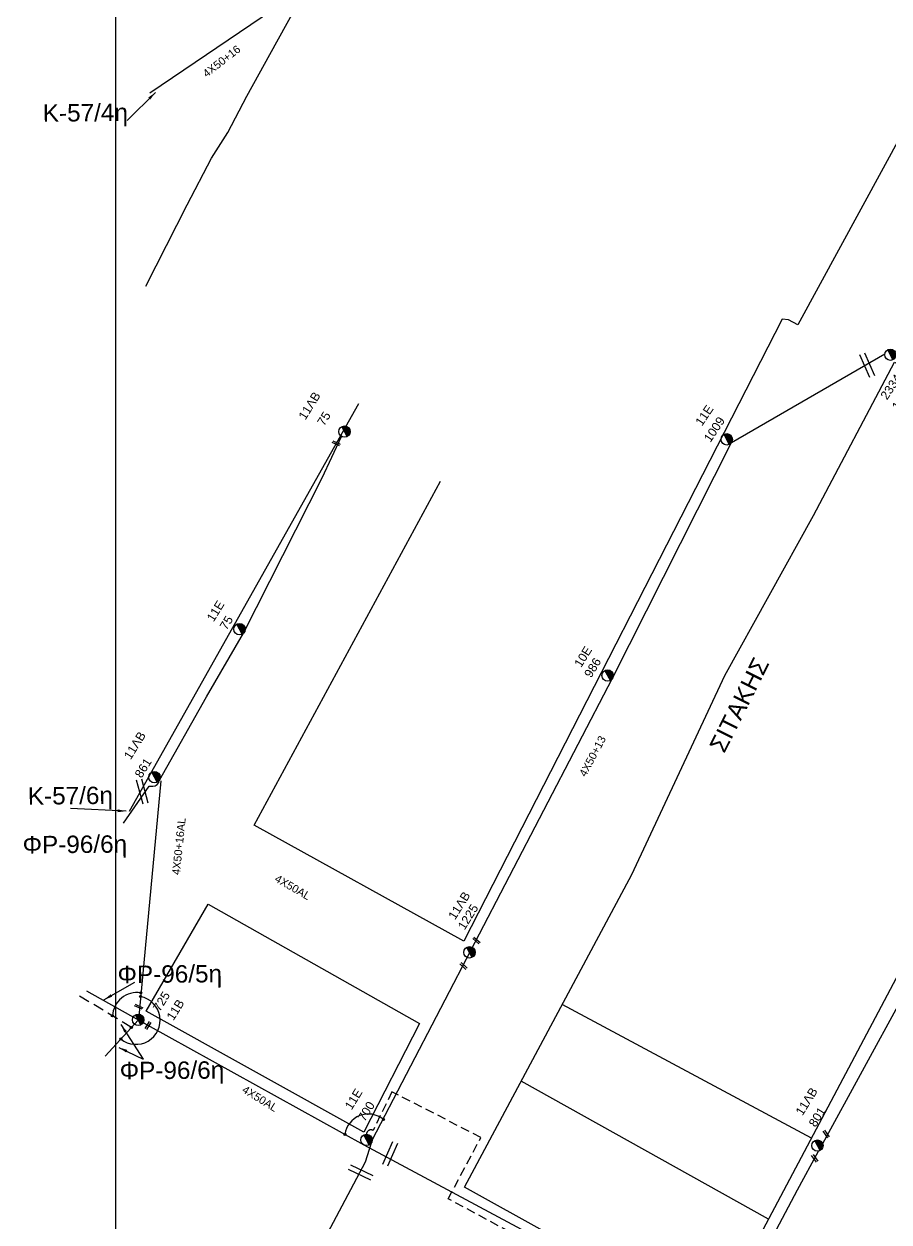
# Model space of a CAD drawing. Header units: millimetres. Extents: x 2101 to 3312, y 775 to 1363.
# Drawn here: x 2101.1 to 2200.5, y 998.6 to 1136.3 of the extents above; entities that cross this region are included whole.
import ezdxf

# ---------------------------------------------------------------- set-up
doc = ezdxf.new("R2010")
doc.units = ezdxf.units.MM
doc.linetypes.add('DASHED', pattern=[19.05, 12.7, -6.35])
for name, color, linetype in [('Άγνωστα', 7, 'Continuous'), ('Γέφυρες Εναέριου Δικτύου', 7, 'Continuous'), ('Γυμνά εναέρια ΧΤ (3Φ)   4x50AL', 7, 'Continuous'), ('Γυμνά εναέρια ΧΤ και ΦΟΠ (3Φ)   4x50+16AL', 7, 'Continuous'), ('Επιγραφές - Σχήματα', 7, 'Continuous'), ('Καλώδια ΧΤ   3x150AL+50CU', 7, 'DASHED'), ('Καλώδια ΧΤ   3x150AL+50XLPE', 7, 'DASHED'), ('Καλώδια ΧΤ   4x50CU', 7, 'DASHED'), ('Μηχανική τομή', 7, 'Continuous'), ('Στύλος ΦΜ', 7, 'Continuous'), ('Στύλος ΦΜ @ 1', 7, 'Continuous'), ('Συνδέσεις', 7, 'Continuous'), ('Τομή', 7, 'Continuous'), ('Υπόβαθρο ΔΕΗ', 7, 'Continuous')]:
    doc.layers.add(name, color=color, linetype=linetype)
doc.styles.add('arial', font='arial.ttf')
doc.styles.get("Standard").update_dxf_attribs({"font": 'arial.ttf'})
doc.linetypes.add('SYN_LINE', pattern='A,0.5,-0.0001,["/\\/\\/\\/",Standard,S=0.1,R=0,X=0,Y=-0.05],-0.25', length=0.7501)
doc.dimstyles.new('ISO-25', dxfattribs={"dimtxt": 2.5, "dimasz": 2.5, "dimexe": 1.25, "dimexo": 0.625, "dimtad": 1, "dimtxsty": 'Standard', "dimcen": 2.5, "dimadec": 0, "dimazin": 0, "dimtfac": 1, "dimtmove": 0, "dimatfit": 3, "dimfxl": 1, "dimarcsym": 0})

# ---------------------------------------------------------------- blocks, each defined once
blk = doc.blocks.new('ΥΠΑΡΧΩΝ ΤΣΙΜΕΝΤΕΝΙΟΣ ΣΤΥΛΟΣ')
at = {"layer": 'Στύλος ΦΜ'}
blk.add_hatch(color=7, dxfattribs=at).paths.add_polyline_path([(-1.29, -2.28, 0.574793), (2.62, 0, 0.268822), (1.3, 2.27)])
at = {"layer": 'Στύλος ΦΜ', "color": 7}
blk.add_line((-1.29, -2.28), (1.3, 2.27), dxfattribs=at)
blk.add_circle((0, 0), 2.62, dxfattribs=at)
at = {"layer": 'Στύλος ΦΜ', "flags": 4}
for tag, p in [('ΑΡΙΘΜΟΣ', (-4.68, 8.05)), ('ΤΥΠΟΣ', (-4.91, 3.03))]:
    blk.add_attdef(tag, p, '', height=4, dxfattribs=at)
blk = doc.blocks.new('ΤΟΜΗ')
at = {"layer": 'Τομή', "ltscale": 40}
for p, q in [((-5.68, 0), (5.68, 0)), ((5.68, -2.33), (-5.68, -2.33))]:
    blk.add_line(p, q, dxfattribs=at)
blk = doc.blocks.new('ΜΗΧΑΝΙΚΗ ΤΟΜΗ')
at = {"layer": 'Μηχανική τομή', "ltscale": 40}
for p, q in [((-1.89, 0.78), (1.89, 0.78)), ((1.89, 0), (-1.89, 0))]:
    blk.add_line(p, q, dxfattribs=at)
blk = doc.blocks.new('_ΣΥΝΔΕΣΗ')
at = {"layer": 'Συνδέσεις', "linetype": 'SYN_LINE', "ltscale": 40}
blk.add_hatch(color=256, dxfattribs=at).paths.add_polyline_path([(0.5, -0.01, 1), (-0.5, -0.01, 1)])
at = {"layer": 'Συνδέσεις'}
blk.add_circle((0, -0.01), 0.5, dxfattribs=at)

msp = doc.modelspace()

# ---------------------------------------------------------------- linework, layer by layer
at = {"layer": 'Άγνωστα', "color": 27, "ltscale": 40}
msp.add_lwpolyline([(2129.75, 1138), (2115.52, 1128.37)], dxfattribs=at)
at = {"layer": 'Άγνωστα', "color": 1, "ltscale": 40}
for points in [[(2192.86, 1007.61), (2201.97, 1024.34), (2208.54, 1037), (2209.61, 1039.26), (2214.97, 1049.68), (2226.54, 1071.01), (2231.39, 1080.95)], [(2140.11, 1007.46), (2172.07, 990.34), (2179.76, 986.06)]]:
    msp.add_lwpolyline(points, dxfattribs=at)
at = {"layer": 'Άγνωστα', "color": 1, "linetype": 'SYN_LINE', "ltscale": 10}
msp.add_lwpolyline([(2180.96, 985.58), (2182.36, 987.95), (2189.97, 1002.28), (2192.38, 1006.74)], dxfattribs=at)
at = {"layer": 'Γέφυρες Εναέριου Δικτύου'}
for centre, radius, start, end in [((2114.03, 1022.16), 2.81, 80.7478, 177.2753), ((2113.93, 1021.79), 2.77, 230.9623, 79.3322), ((2140.63, 1008.29), 2.72, 50.4453, 172.1084)]:
    msp.add_arc(centre, radius, start, end, dxfattribs=at)
at = {"layer": 'Γυμνά εναέρια ΧΤ και ΦΟΠ (3Φ)   4x50+16AL', "color": 6, "ltscale": 40}
for points in [[(2116.62, 1049.4), (2122.05, 1058.98), (2126.29, 1066.3), (2135.32, 1084.16), (2137.56, 1088.91)], [(2116.77, 1049.31), (2114.2, 1021.84)], [(2114.2, 1021.83), (2110.37, 1017.66)]]:
    msp.add_lwpolyline(points, dxfattribs=at)
msp.add_lwpolyline([(2112.49, 1044.46), (2115.43, 1048.7), (2115.87, 1048.7, 0.394024), (2116.61, 1049.39, -0.461016)], format="xyb", dxfattribs=at)
at = {"layer": 'Γυμνά εναέρια ΧΤ και ΦΟΠ (3Φ)   4x50+16AL', "color": 6, "linetype": 'DASHED', "ltscale": 0.1}
msp.add_lwpolyline([(2113.42, 1020.97), (2107.19, 1024.73)], dxfattribs=at)
at = {"layer": 'Επιγραφές - Σχήματα'}
msp.add_lwpolyline([(2111.59, 791.84), (3200.39, 791.84), (3200.39, 1344.14), (2111.59, 1344.14)], close=True, dxfattribs=at)
at = {"layer": 'Καλώδια ΧΤ   3x150AL+50CU', "color": 30, "linetype": 'Continuous', "ltscale": 0.1}
msp.add_lwpolyline([(2112.67, 954.38), (2116.45, 960.23), (2123.46, 973.22), (2128.58, 983.11), (2134.64, 994.82), (2140.31, 1005.51), (2140.98, 1007.69), (2140.98, 1007.69)], dxfattribs=at)
at = {"layer": 'Καλώδια ΧΤ   3x150AL+50XLPE', "color": 133, "linetype": 'DASHED', "ltscale": 0.08}
msp.add_lwpolyline([(2145.77, 893.85), (2140.01, 897), (2151.52, 917.53), (2152.65, 917.72), (2158.29, 927.78), (2159.29, 928.08), (2178.04, 962.34), (2170.75, 966.49), (2169.25, 967.35), (2179.16, 984.65, -0.412159), (2178.4, 985.94), (2149.8, 1001.26), (2153.57, 1008.31), (2143.87, 1013.3), (2143.34, 1013.56), (2141.17, 1009.13, 0.559279), (2140.42, 1008.68)], format="xyb", dxfattribs=at)
at = {"layer": 'Καλώδια ΧΤ   4x50CU', "color": 133, "ltscale": 40}
for points in [[(2141.07, 1007.99), (2168.71, 1061.13), (2182.36, 1088.21), (2199.99, 1098.41)], [(2108.26, 1025.17), (2115.23, 1021.25), (2140.11, 1007.46)]]:
    msp.add_lwpolyline(points, dxfattribs=at)
at = {"layer": 'Υπόβαθρο ΔΕΗ'}
for points in [[(2245.36, 1203.48), (2189.98, 1101.74), (2188.92, 1102.31), (2188.19, 1102.4), (2151.6, 1030.89), (2127.51, 1044.24), (2148.92, 1083.77)], [(2115.08, 1106.18), (2119.8, 1115.54), (2122.61, 1120.9), (2124.48, 1123.88), (2126.67, 1128.02), (2130.11, 1134.28), (2132.87, 1139.29)], [(2201.1, 1097.45), (2230.18, 1081.16), (2180.18, 986.76), (2151.67, 1002.62), (2170.9, 1038.56), (2181.61, 1061.44), (2191.81, 1079.84), (2201.1, 1097.45)], [(2139.49, 1092.66), (2113.13, 1045.81)], [(2115.1, 1022.84), (2122.23, 1035.13), (2146.52, 1021.41), (2140.12, 1008.92), (2115.1, 1022.84)], [(2191.56, 1008.25), (2162.89, 1023.59)], [(2186.62, 998.92), (2158.18, 1014.8)]]:
    msp.add_lwpolyline(points, dxfattribs=at)

# ---------------------------------------------------------------- block references
at = {"layer": 'Μηχανική τομή'}
for p, xscale, yscale, zscale, rotation in [((2136.97, 1088.22), 0.25, 0.25, 0.25, 155.6229540879206), ((2153.11, 1031.04), 0.25, 0.25, 0.25, 139.5762569783398), ((2151.5, 1027.96), 0.25, 0.25, 0.25, 316.4115019408193), ((2114.28, 1023.43), 0.25, 0.25, 0.25, 155.6229540879206), ((2115.23, 1021.25), 0.2499999999999999, 0.2499999999999999, 0.2499999999999999, 237.9431970211215), ((2193.18, 1008.66), 0.2499999999999999, 0.2499999999999999, 0.2499999999999999, 304.9178623983249), ((2191.85, 1005.85), 0.2499999999999999, 0.2499999999999999, 0.2499999999999999, 304.9178623983249)]:
    msp.add_blockref('ΜΗΧΑΝΙΚΗ ΤΟΜΗ', p, dxfattribs=dict(at, xscale=xscale, yscale=yscale, zscale=zscale, rotation=rotation))
at = {"layer": 'Στύλος ΦΜ @ 1', "ltscale": 40}
ref = msp.add_blockref('ΥΠΑΡΧΩΝ ΤΣΙΜΕΝΤΕΝΙΟΣ ΣΤΥΛΟΣ', (2200.63, 1098.31), dxfattribs=dict(at, xscale=0.2499999999999999, yscale=0.2499999999999999, zscale=0.2499999999999999, rotation=56.11631112796076))
ref.add_attrib('ΤΥΠΟΣ', '11EB', (2201.57, 1091.84), dxfattribs={"layer": 'Στύλος ΦΜ', "height": 1, "rotation": 56.1163, "flags": 4})
ref.add_attrib('ΑΡΙΘΜΟΣ', '2334', (2200.24, 1093.05), dxfattribs={"layer": 'Στύλος ΦΜ', "height": 1, "rotation": 56.1163, "flags": 4})
ref = msp.add_blockref('ΥΠΑΡΧΩΝ ΤΣΙΜΕΝΤΕΝΙΟΣ ΣΤΥΛΟΣ', (2137.9, 1089.47), dxfattribs=dict(at, xscale=0.25, yscale=0.25, zscale=0.25, rotation=58.1915162669984))
ref.add_attrib('ΤΥΠΟΣ', '75', (2135.54, 1090.04), dxfattribs={"layer": 'Στύλος ΦΜ', "height": 1, "rotation": 58.1915, "flags": 4})
ref.add_attrib('ΑΡΙΘΜΟΣ', '11ΛΒ', (2133.39, 1090.73), dxfattribs={"layer": 'Στύλος ΦΜ', "height": 1, "rotation": 58.1915, "flags": 4})
ref = msp.add_blockref('ΥΠΑΡΧΩΝ ΤΣΙΜΕΝΤΕΝΙΟΣ ΣΤΥΛΟΣ', (2181.82, 1088.58), dxfattribs=dict(at, xscale=0.2499999999999999, yscale=0.2499999999999999, zscale=0.2499999999999999, rotation=56.11631112796076))
ref.add_attrib('ΤΥΠΟΣ', '11E', (2178.97, 1090.03), dxfattribs={"layer": 'Στύλος ΦΜ', "height": 1, "rotation": 56.1163, "flags": 4})
ref.add_attrib('ΑΡΙΘΜΟΣ', '1009', (2179.94, 1088.16), dxfattribs={"layer": 'Στύλος ΦΜ', "height": 1, "rotation": 56.1163, "flags": 4})
ref = msp.add_blockref('ΥΠΑΡΧΩΝ ΤΣΙΜΕΝΤΕΝΙΟΣ ΣΤΥΛΟΣ', (2125.82, 1066.75), dxfattribs=dict(at, xscale=0.25, yscale=0.25, zscale=0.25, rotation=58.1915162669984))
ref.add_attrib('ΤΥΠΟΣ', '75', (2124.33, 1066.57), dxfattribs={"layer": 'Στύλος ΦΜ', "height": 1, "rotation": 58.1915, "flags": 4})
ref.add_attrib('ΑΡΙΘΜΟΣ', '11E', (2122.84, 1067.52), dxfattribs={"layer": 'Στύλος ΦΜ', "height": 1, "rotation": 58.1915, "flags": 4})
ref = msp.add_blockref('ΥΠΑΡΧΩΝ ΤΣΙΜΕΝΤΕΝΙΟΣ ΣΤΥΛΟΣ', (2168.13, 1061.43), dxfattribs=dict(at, xscale=0.25, yscale=0.25, zscale=0.25, rotation=58.1915162669984))
ref.add_attrib('ΤΥΠΟΣ', '986', (2166.22, 1061.08), dxfattribs={"layer": 'Στύλος ΦΜ', "height": 1, "rotation": 58.1915, "flags": 4})
ref.add_attrib('ΑΡΙΘΜΟΣ', '10E', (2165.08, 1062.27), dxfattribs={"layer": 'Στύλος ΦΜ', "height": 1, "rotation": 58.1915, "flags": 4})
ref = msp.add_blockref('ΥΠΑΡΧΩΝ ΤΣΙΜΕΝΤΕΝΙΟΣ ΣΤΥΛΟΣ', (2116.05, 1049.74), dxfattribs=dict(at, xscale=0.25, yscale=0.25, zscale=0.25, rotation=58.1915162669984))
ref.add_attrib('ΤΥΠΟΣ', '861', (2114.56, 1049.55), dxfattribs={"layer": 'Στύλος ΦΜ', "height": 1, "rotation": 58.1915, "flags": 4})
ref.add_attrib('ΑΡΙΘΜΟΣ', '11ΛΒ', (2113.31, 1051.67), dxfattribs={"layer": 'Στύλος ΦΜ', "height": 1, "rotation": 58.1915, "flags": 4})
ref = msp.add_blockref('ΥΠΑΡΧΩΝ ΤΣΙΜΕΝΤΕΝΙΟΣ ΣΤΥΛΟΣ', (2152.25, 1029.6), dxfattribs=dict(at, xscale=0.25, yscale=0.25, zscale=0.25, rotation=58.1915162669984))
ref.add_attrib('ΤΥΠΟΣ', '1225', (2151.69, 1032.09), dxfattribs={"layer": 'Στύλος ΦΜ', "height": 1, "rotation": 58.1915, "flags": 4})
ref.add_attrib('ΑΡΙΘΜΟΣ', '11ΛΒ', (2150.6, 1033.27), dxfattribs={"layer": 'Στύλος ΦΜ', "height": 1, "rotation": 58.1915, "flags": 4})
ref = msp.add_blockref('ΥΠΑΡΧΩΝ ΤΣΙΜΕΝΤΕΝΙΟΣ ΣΤΥΛΟΣ', (2114.19, 1021.84), dxfattribs=dict(at, xscale=0.25, yscale=0.25, zscale=0.25, rotation=58.1915162669984))
ref.add_attrib('ΤΥΠΟΣ', '725', (2116.67, 1022.71), dxfattribs={"layer": 'Στύλος ΦΜ', "height": 1, "rotation": 58.1915, "flags": 4})
ref.add_attrib('ΑΡΙΘΜΟΣ', '11B', (2118.23, 1021.68), dxfattribs={"layer": 'Στύλος ΦΜ', "height": 1, "rotation": 58.1915, "flags": 4})
ref = msp.add_blockref('ΥΠΑΡΧΩΝ ΤΣΙΜΕΝΤΕΝΙΟΣ ΣΤΥΛΟΣ', (2140.42, 1008.03), dxfattribs=dict(at, xscale=0.25, yscale=0.25, zscale=0.25, rotation=58.1915162669984))
ref.add_attrib('ΤΥΠΟΣ', '700', (2140.2, 1010.07), dxfattribs={"layer": 'Στύλος ΦΜ', "height": 1, "rotation": 58.1915, "flags": 4})
ref.add_attrib('ΑΡΙΘΜΟΣ', '11E', (2138.7, 1011.4), dxfattribs={"layer": 'Στύλος ΦΜ', "height": 1, "rotation": 58.1915, "flags": 4})
ref = msp.add_blockref('ΥΠΑΡΧΩΝ ΤΣΙΜΕΝΤΕΝΙΟΣ ΣΤΥΛΟΣ', (2192.24, 1007.38), dxfattribs=dict(at, xscale=0.25, yscale=0.25, zscale=0.25, rotation=58.1915162669984))
ref.add_attrib('ΤΥΠΟΣ', '801', (2192.02, 1009.42), dxfattribs={"layer": 'Στύλος ΦΜ', "height": 1, "rotation": 58.1915, "flags": 4})
ref.add_attrib('ΑΡΙΘΜΟΣ', '11ΛΒ', (2190.52, 1010.75), dxfattribs={"layer": 'Στύλος ΦΜ', "height": 1, "rotation": 58.1915, "flags": 4})
at = {"layer": 'Συνδέσεις', "xscale": 0.25, "yscale": 0.25, "zscale": 0.25}
for p in [(2114.49, 1024.94), (2114.45, 1024.52), (2111.22, 1022.3), (2113.4, 1020.96), (2112.19, 1019.64), (2142.37, 1010.39), (2137.94, 1008.66)]:
    msp.add_blockref('_ΣΥΝΔΕΣΗ', p, dxfattribs=at)
at = {"layer": 'Τομή'}
for p, xscale, yscale, zscale, rotation in [((2198.23, 1097.21), 0.2499999999999999, 0.2499999999999999, 0.2499999999999999, 293.2189112380907), ((2114.94, 1048.17), 0.2499999999999998, 0.2499999999999998, 0.2499999999999998, 285.1005778481726), ((2143.41, 1006.31), 0.2499999999999998, 0.2499999999999998, 0.2499999999999998, 246.647367015127), ((2139.62, 1004.02), 0.2499999999999998, 0.2499999999999998, 0.2499999999999998, 154.3831468304886)]:
    msp.add_blockref('ΤΟΜΗ', p, dxfattribs=dict(at, xscale=xscale, yscale=yscale, zscale=zscale, rotation=rotation))

# ---------------------------------------------------------------- texts
at = {"layer": 'Άγνωστα', "ltscale": 40, "char_height": 0.9, "width": 69.1904, "attachment_point": 1, "style": 'arial'}
for s, insert, rotation in [('4X50+16', (2121.49, 1130.85), 37.9951), ('4X50+13', (2164.81, 1050.13), 62.04)]:
    msp.add_mtext(s, dxfattribs=dict(at, insert=insert, rotation=rotation))
at = {"layer": 'Γυμνά εναέρια ΧΤ (3Φ)   4x50AL', "ltscale": 40, "char_height": 0.9, "width": 69.1904, "attachment_point": 1, "style": 'arial'}
for insert, rotation in [((2130.23, 1038.59), 330.0484), ((2126.51, 1014.34), 328.3449)]:
    msp.add_mtext('4X50AL', dxfattribs=dict(at, insert=insert, rotation=rotation))
at = {"layer": 'Γυμνά εναέρια ΧΤ και ΦΟΠ (3Φ)   4x50+16AL', "ltscale": 40, "insert": (2118.07, 1038.55), "char_height": 0.9, "width": 69.1904, "attachment_point": 1, "rotation": 84.0396, "style": 'arial'}
msp.add_mtext('4X50+16AL', dxfattribs=at)
at = {"layer": 'Επιγραφές - Σχήματα', "ltscale": 40, "char_height": 2, "width": 28.8889, "attachment_point": 1, "style": 'arial'}
for s, insert, rotation in [('Κ-57/4η', (2103.21, 1127.1), 0.4851), ('ΣITAKHΣ', (2179.74, 1053.29), 63.3875), ('Κ-57/6η', (2101.49, 1048.58), 0.4851), ('ΦΡ-96/6η', (2100.89, 1042.97), 0.4851), ('ΦΡ-96/5η', (2111.8, 1028.06), 0.4851), ('ΦΡ-96/6η', (2112.05, 1016.99), 0.4851)]:
    msp.add_mtext(s, dxfattribs=dict(at, insert=insert, rotation=rotation))

# ---------------------------------------------------------------- leaders
at = {"layer": 'Επιγραφές - Σχήματα', "ltscale": 40}
for points in [[(2116.17, 1128.47), (2112.9, 1125.26)], [(2112.81, 1045.83), (2106.4, 1046.14)], [(2110.24, 1024.14), (2113.78, 1026.18)], [(2112.19, 1021.31), (2114.75, 1017.31)], [(2111.97, 1018.67), (2114.75, 1017.31)]]:
    msp.add_leader(points, dimstyle='ISO-25', override={"dimasz": 1, "dimtad": 0}, dxfattribs=at)

doc.saveas('drawing.dxf')
